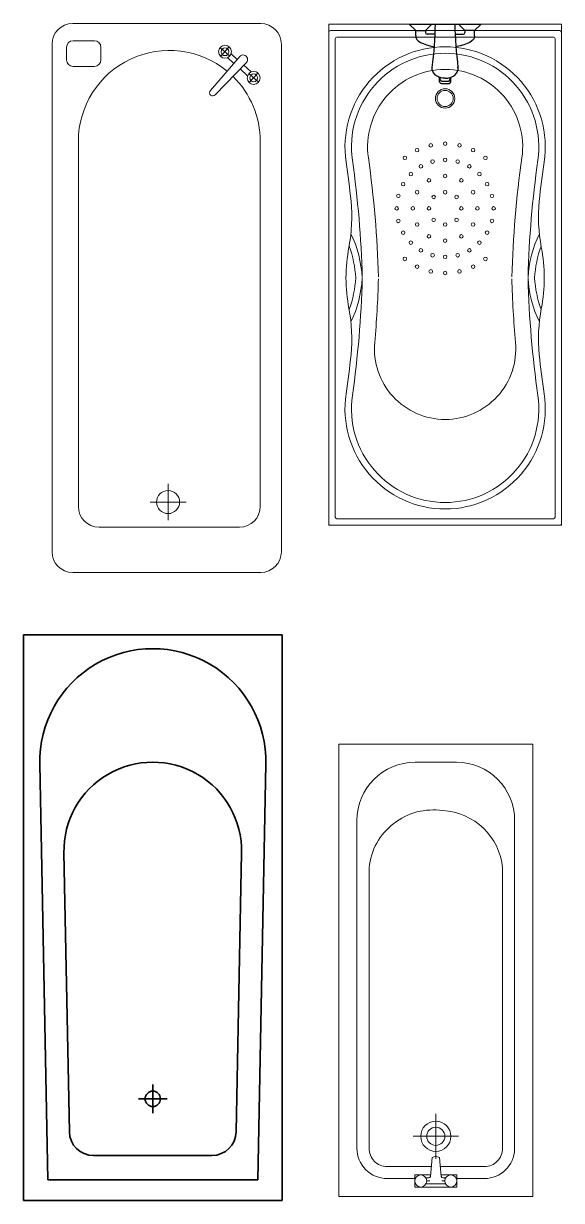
# Model space of a CAD drawing. Header units: inches. Extents: x 242965 to 445791, y 236206 to 423703.
# Drawn here: x 376048 to 377712, y 356835 to 360476 of the extents above; entities that cross this region are included whole.
import ezdxf

# ---------------------------------------------------------------- set-up
doc = ezdxf.new("R2010")
doc.units = ezdxf.units.IN
doc.header["$MEASUREMENT"] = 0
doc.layers.add('4', color=32, linetype='Continuous', lineweight=35)
doc.layers.add('9', color=251, linetype='Continuous', lineweight=13)
doc.layers.add('SANITARY', color=8, linetype='Continuous')

# ---------------------------------------------------------------- blocks, each defined once
blk = doc.blocks.new('A$C103E40A0')
at = {"layer": '4'}
for p, q in [((0, 0), (0, 1750)), ((800, 0), (800, 1750)), ((75, 64.1), (50.1, 1350.2)), ((725, 64.1), (749.9, 1350.2)), ((75, 64.1), (725, 64.1))]:
    blk.add_line(p, q, dxfattribs=at)
at = {"layer": '4', "linetype": 'Continuous'}
for p, q in [((0, 1750), (800, 1750)), ((0, 0), (800, 0))]:
    blk.add_line(p, q, dxfattribs=at)
at = {"layer": '4', "color": 7}
for p, q in [((141.8, 212.6), (125.1, 1075.7)), ((658.2, 212.6), (674.9, 1075.7)), ((400, 270), (400, 358.5)), ((355.7, 314.3), (444.3, 314.3)), ((216.8, 139.1), (583.2, 139.1))]:
    blk.add_line(p, q, dxfattribs=at)
blk.add_circle((400, 314.3), 23.8, dxfattribs=at)
at = {"layer": '4'}
blk.add_arc((400, 1357), 350, 358.8893, 181.1107, dxfattribs=at)
at = {"layer": '4', "color": 7}
for centre, radius, start, end in [((400, 1081), 275, 358.8893, 181.1107), ((216.8, 214.1), 75, 181.1107, 270), ((583.2, 214.1), 75, 270, 358.8893)]:
    blk.add_arc(centre, radius, start, end, dxfattribs=at)
blk = doc.blocks.new('ACAD2C66')
at = {"layer": 'SANITARY'}
for p, q in [((12.3, 183.5), (-12.2, 183.5)), ((-17.2, 178.5), (-17.2, 164.6)), ((-15.1, 171), (-15.1, 165.3)), ((10.5, 176), (-10.1, 176)), ((15.5, 171), (15.5, 165.2)), ((17.3, 178.5), (17.3, 164.6)), ((-91, 20), (-111, 0)), ((111, 0), (-111, 0)), ((-91, 35.9), (-91, 20)), ((-91, 20), (-61, 20)), ((-61, 20), (-61, 26.3)), ((-61, 20), (-41, 0)), ((-31.5, 31.2), (-56, 31.2)), ((31.5, 31.2), (56, 31.2)), ((61, 20), (41, 0)), ((61, 20), (61, 26.3)), ((91, 20), (61, 20)), ((91, 35.9), (91, 20)), ((91, 20), (111, 0))]:
    blk.add_line(p, q, dxfattribs=at)
for points in [[(0, 167.5, 0.075445), (-15.8, 165.1, 0.085783), (-28.3, 158.7, 0.10607), (-37.2, 148.5, 0.126822), (-40, 137.5, 0.0648), (-39.2, 131.7, 0.10607)], [(0, 167.5, -0.075445), (15.8, 165.1, -0.085783), (28.3, 158.7, -0.10607), (37.2, 148.5, -0.126822), (40, 137.5, -0.0648), (39.2, 131.7, -0.10607)]]:
    blk.add_lwpolyline(points, format="xyb", dxfattribs=at)
for points in [[(-91, 35.9), (-90.6, 41.8), (-87.9, 47.2), (-83.1, 52), (-76.2, 56.5), (-67.7, 60.4), (-57.5, 64), (-46, 67.2), (-33.3, 70)], [(91, 35.9), (90.6, 41.8), (87.9, 47.2), (83.1, 52), (76.2, 56.5), (67.7, 60.4), (57.5, 64), (46, 67.2), (33.3, 70)]]:
    blk.add_lwpolyline(points, dxfattribs=at)
for centre, radius, start, end in [((-12.2, 178.5), 5, 90, 180), ((12.3, 178.5), 5, 360, 90), ((-10.1, 171), 5, 90, 180), ((10.5, 171), 5, 0, 90), ((-1284.6, -23.7), 1254.8, 1.0836, 7.2199), ((1284.6, -23.7), 1254.8, 172.7801, 178.9164), ((-56, 26.3), 5, 90, 180), ((56, 26.3), 5, 0, 90)]:
    blk.add_arc(centre, radius, start, end, dxfattribs=at)

msp = doc.modelspace()

# ---------------------------------------------------------------- linework, layer by layer
at = {"layer": '9'}
for p, q in [((376199.632, 360476.245), (376781.414, 360476.245)), ((376135.632, 358842.065), (376135.632, 360412.245)), ((376656.11, 360402.398), (376685.69, 360375.472)), ((376684.364, 360403.725), (376657.437, 360374.145)), ((376845.414, 360412.245), (376845.414, 358842.065)), ((376625.959, 360268.897), (376716.584, 360374.395)), ((376737.207, 360355.622), (376640.666, 360255.509)), ((376698.498, 360352.995), (376679.07, 360370.68)), ((376708.833, 360365.223), (376689.841, 360382.512)), ((376740.7, 360314.579), (376717.596, 360335.61)), ((376751.47, 360326.411), (376728.802, 360347.046)), ((376744.85, 360321.619), (376774.43, 360294.693)), ((376773.103, 360322.946), (376746.177, 360293.366)), ((376217.216, 358982.239), (376217.216, 360111.806)), ((376780.146, 360111.806), (376780.146, 358982.239)), ((376494.829, 359051.767), (376494.829, 358940.242)), ((376439.066, 358996.005), (376550.591, 358996.005)), ((376716.146, 358918.239), (376281.216, 358918.239)), ((376781.414, 358778.065), (376199.632, 358778.065))]:
    msp.add_line(p, q, dxfattribs=at)
at = {"layer": '9', "linetype": 'Continuous'}
for p, q in [((377023.377, 358247), (377623.377, 358247)), ((377023.377, 356847), (377023.377, 358247)), ((377623.377, 358247), (377623.377, 356847)), ((377259.377, 358191), (377387.377, 358191)), ((377079.377, 356996.333), (377079.377, 358011)), ((377567.377, 358011), (377567.377, 356993.936)), ((377116.711, 356996.333), (377116.711, 357864.333)), ((377530.044, 357864.333), (377530.044, 356996.333)), ((377323.377, 357103.667), (377323.377, 356963.667)), ((377393.377, 357033.667), (377253.377, 357033.667)), ((377312.274, 356968.225), (377306.467, 356909.077)), ((377312.274, 356968.225), (377306.467, 356909.077)), ((377340.288, 356909.077), (377334.481, 356968.225)), ((377340.288, 356909.077), (377334.481, 356968.225)), ((377309.535, 356940.333), (377172.711, 356940.333)), ((377474.045, 356940.333), (377337.219, 356940.333)), ((377258.044, 356903), (377172.711, 356903)), ((377258.044, 356895.533), (377258.044, 356914.2)), ((377258.044, 356895.533), (377258.044, 356914.2)), ((377258.044, 356914.2), (377306.97, 356914.2)), ((377258.044, 356914.2), (377306.97, 356914.2)), ((377258.044, 356876.867), (377258.044, 356895.533)), ((377258.044, 356876.867), (377258.044, 356895.533)), ((377301.823, 356904.867), (377292.876, 356904.867)), ((377301.823, 356904.867), (377292.876, 356904.867)), ((377295.377, 356895.533), (377305.137, 356895.533)), ((377295.377, 356895.533), (377305.137, 356895.533)), ((377339.785, 356914.2), (377388.711, 356914.2)), ((377339.785, 356914.2), (377388.711, 356914.2)), ((377351.377, 356895.533), (377341.617, 356895.533)), ((377351.377, 356895.533), (377341.617, 356895.533)), ((377353.878, 356904.867), (377344.932, 356904.867)), ((377353.878, 356904.867), (377344.932, 356904.867)), ((377388.711, 356914.2), (377388.711, 356895.533)), ((377388.711, 356914.2), (377388.711, 356895.533)), ((377474.045, 356903), (377388.711, 356903)), ((377388.711, 356895.533), (377388.711, 356876.867)), ((377388.711, 356895.533), (377388.711, 356876.867)), ((377323.377, 356876.867), (377258.044, 356876.867)), ((377323.377, 356876.867), (377258.044, 356876.867)), ((377292.876, 356886.2), (377353.878, 356886.2)), ((377292.876, 356886.2), (377353.878, 356886.2)), ((377388.711, 356876.867), (377323.377, 356876.867)), ((377388.711, 356876.867), (377323.377, 356876.867)), ((377623.377, 356847), (377023.377, 356847))]:
    msp.add_line(p, q, dxfattribs=at)
at = {"layer": '9'}
msp.add_lwpolyline([(376992.244, 358924.421), (377712.244, 358924.421), (377712.244, 360474.421), (376992.244, 360474.421)], close=True, dxfattribs=at)
for points in [[(377707.244, 360454.421), (376997.244, 360454.421, 0.41421356), (376992.244, 360449.421), (376992.244, 358929.421, 0.41421356), (376997.244, 358924.421), (377707.244, 358924.421, 0.41421356), (377712.244, 358929.421), (377712.244, 360449.421, 0.41421356)], [(377687.244, 360434.421), (377017.244, 360434.421, 0.41421356), (377012.244, 360429.421), (377012.244, 358949.421, 0.41421356), (377017.244, 358944.421), (377687.244, 358944.421, 0.41421356), (377692.244, 358949.421), (377692.244, 360429.421, 0.41421356)], [(376180.777, 360403.026), (376180.777, 360363.513, 0.41421356), (376200.777, 360343.513), (376266.866, 360343.513, 0.41421356), (376286.866, 360363.513), (376286.866, 360403.026, 0.41421356), (376266.866, 360423.026), (376200.777, 360423.026, 0.41421356)]]:
    msp.add_lwpolyline(points, format="xyb", close=True, dxfattribs=at)
for points in [[(377352.244, 360404.421, 0.459084), (377045.759, 360047.871, -0.10229046)], [(377352.244, 360404.421, -0.459084), (377658.729, 360047.871, 0.10229046)], [(377352.244, 360384.421, 0.45626445), (377065.138, 360053.549)], [(377352.244, 360384.421, -0.45626445), (377639.349, 360053.549)], [(377352.244, 360334.421, 0.45626445), (377114.639, 360060.596, 0.45626445)], [(377352.244, 360334.421, -0.45626445), (377589.848, 360060.596, -0.45626445)], [(377114.636, 360060.622, -0.02877803), (377145.774, 359692.489, -0.02877803)], [(377589.852, 360060.622, 0.02877803), (377558.714, 359692.489, 0.02877803)], [(377045.369, 359689.421, -0.04561129), (377054.567, 359784.262, 0.07171159), (377060.939, 359926.809, 0.01305646), (377045.773, 360047.873)], [(377065.138, 360053.549, -0.02877803), (377095.792, 359691.147)], [(377639.349, 360053.549, 0.02877803), (377608.696, 359691.147)], [(377659.119, 359689.421, 0.04561129), (377649.92, 359784.262, -0.07171159), (377643.549, 359926.809, -0.01305646), (377658.715, 360047.873)], [(377095.341, 359690.472, 0.09942125), (377060.672, 359825.833, 0.07525087)], [(377609.146, 359690.472, -0.09942125), (377643.815, 359825.833, -0.07525087)], [(377075.369, 359689.421, 0.07525087), (377055.187, 359787.587)], [(377629.119, 359689.421, -0.07525087), (377649.3, 359787.587)], [(377045.369, 359689.421, 0.04561129), (377054.567, 359594.581, -0.07171159), (377060.939, 359452.033, -0.01305646), (377045.773, 359330.97)], [(377075.369, 359689.421, -0.07525087), (377055.187, 359591.256)], [(377095.341, 359688.371, -0.09942125), (377060.672, 359553.009, -0.07525087)], [(377065.138, 359325.293, 0.02877803), (377095.792, 359687.696)], [(377134.427, 359489.421, 0.01535637), (377145.774, 359686.354, 0.02877803)], [(377570.06, 359489.421, -0.01535637), (377558.714, 359686.354, -0.02877803)], [(377639.349, 359325.293, -0.02877803), (377608.696, 359687.696)], [(377609.146, 359688.371, 0.09942125), (377643.815, 359553.009, 0.07525087)], [(377629.119, 359689.421, 0.07525087), (377649.3, 359591.256)], [(377659.119, 359689.421, -0.04561129), (377649.92, 359594.581, 0.07171159), (377643.549, 359452.033, 0.01305646), (377658.715, 359330.97)], [(377352.244, 359251.478, -0.44030787), (377134.427, 359489.421, -0.44030787)], [(377352.244, 359251.478, 0.44030787), (377570.06, 359489.421, 0.44030787)], [(377352.244, 358974.421, -0.459084), (377045.759, 359330.972, 0.10229046)], [(377352.244, 358994.421, -0.45626445), (377065.138, 359325.293)], [(377352.244, 358974.421, 0.459084), (377658.729, 359330.972, -0.10229046)], [(377352.244, 358994.421, 0.45626445), (377639.349, 359325.293)]]:
    msp.add_lwpolyline(points, format="xyb", dxfattribs=at)
msp.add_polyline3d([(376128.722, 358776.245, 0), (376128.722, 358776.245, 0)], dxfattribs=at)
for centre, radius in [((376670.9, 360388.935), 20), ((376670.9, 360388.935), 12), ((376759.64, 360308.156), 20), ((376759.64, 360308.156), 12), ((377352.244, 360244.421), 30), ((377352.244, 360244.421), 25), ((377307.74, 360099.407), 5.556), ((377352.244, 360104.421), 5.556), ((377396.748, 360099.407), 5.556), ((377227.546, 360060.788), 5.556), ((377265.467, 360084.615), 5.556), ((377352.244, 360054.421), 5.556), ((377439.02, 360084.615), 5.556), ((377476.942, 360060.788), 5.556), ((377277.244, 360034.325), 5.556), ((377313.421, 360049.31), 5.556), ((377391.067, 360049.31), 5.556), ((377427.244, 360034.325), 5.556), ((377246.178, 360010.487), 5.556), ((377302.244, 359991.024), 5.556), ((377352.244, 360004.421), 5.556), ((377402.244, 359991.024), 5.556), ((377458.31, 360010.487), 5.556), ((377222.34, 359979.421), 5.556), ((377265.641, 359954.421), 5.556), ((377352.244, 359954.421), 5.556), ((377438.846, 359954.421), 5.556), ((377482.148, 359979.421), 5.556), ((377207.355, 359943.244), 5.556), ((377316.888, 359939.777), 5.556), ((377387.599, 359939.777), 5.556), ((377497.133, 359943.244), 5.556), ((377202.244, 359904.421), 5.556), ((377252.244, 359904.421), 5.556), ((377302.244, 359904.421), 5.556), ((377402.244, 359904.421), 5.556), ((377452.244, 359904.421), 5.556), ((377502.244, 359904.421), 5.556), ((377207.355, 359865.598), 5.556), ((377265.641, 359854.421), 5.556), ((377316.888, 359869.066), 5.556), ((377352.244, 359854.421), 5.556), ((377387.599, 359869.066), 5.556), ((377438.846, 359854.421), 5.556), ((377497.133, 359865.598), 5.556), ((377222.34, 359829.421), 5.556), ((377302.244, 359817.819), 5.556), ((377352.244, 359804.421), 5.556), ((377402.244, 359817.819), 5.556), ((377482.148, 359829.421), 5.556), ((377246.178, 359798.355), 5.556), ((377277.244, 359774.518), 5.556), ((377427.244, 359774.518), 5.556), ((377458.31, 359798.355), 5.556), ((377227.546, 359748.055), 5.556), ((377313.421, 359759.532), 5.556), ((377352.244, 359754.421), 5.556), ((377391.067, 359759.532), 5.556), ((377476.942, 359748.055), 5.556), ((377265.467, 359724.228), 5.556), ((377307.74, 359709.436), 5.556), ((377352.244, 359704.421), 5.556), ((377396.748, 359709.436), 5.556), ((377439.02, 359724.228), 5.556), ((376494.829, 358996.005), 35.763)]:
    msp.add_circle(centre, radius, dxfattribs=at)
at = {"layer": '9', "linetype": 'Continuous'}
for centre, radius in [((377323.377, 357033.667), 46.667), ((377323.377, 357033.667), 28), ((377276.711, 356895.533), 18.667), ((377276.711, 356895.533), 18.667), ((377370.044, 356895.533), 18.667), ((377370.044, 356895.533), 18.667)]:
    msp.add_circle(centre, radius, dxfattribs=at)
at = {"layer": '9'}
for centre, radius, start, end in [((376199.632, 360412.245), 64, 90, 180), ((376781.414, 360412.245), 64, 0, 90), ((376498.681, 360111.806), 281.465, 50.520576, 180), ((376726.997, 360365.12), 13.945, 317.070882, 138.306557), ((376498.681, 360111.806), 281.465, 0, 45.541047), ((376633.313, 360262.203), 9.944, 137.688719, 317.688719), ((376281.216, 358982.239), 64, 180, 270), ((376716.146, 358982.239), 64, 270, 0), ((376199.632, 358842.065), 64, 180, 270), ((376781.414, 358842.065), 64, 270, 0)]:
    msp.add_arc(centre, radius, start, end, dxfattribs=at)
at = {"layer": '9', "linetype": 'Continuous'}
for centre, radius, start, end in [((377259.377, 358011), 180, 90, 180), ((377387.377, 358011), 180, 0, 90), ((377315.341, 357843.736), 199.696, 81.395483, 174.079887), ((377334.958, 357845.456), 195.997, 5.526982, 86.999231), ((377172.711, 356996.333), 93.333, 180, 270.000789), ((377172.711, 356996.333), 56, 180, 270.000696), ((377323.377, 356949.187), 22.039, 59.747287, 120.252713), ((377323.377, 356949.187), 22.039, 59.747287, 120.252713), ((377474.044, 356996.333), 56, 269.999357, 0), ((377474.021, 356996.388), 93.388, 270.013183, 358.495122), ((377301.823, 356909.533), 4.667, 270, 354.392937), ((377301.823, 356909.533), 4.667, 270, 354.392937), ((377344.932, 356909.533), 4.667, 185.607063, 270), ((377344.932, 356909.533), 4.667, 185.607063, 270)]:
    msp.add_arc(centre, radius, start, end, dxfattribs=at)

# ---------------------------------------------------------------- block references
at = {"layer": '9', "rotation": 180}
msp.add_blockref('ACAD2C66', (377352.244, 360474.421), dxfattribs=at)
at = {"layer": '9'}
msp.add_blockref('A$C103E40A0', (376047.519, 356835.235), dxfattribs=at)

doc.saveas('drawing.dxf')
